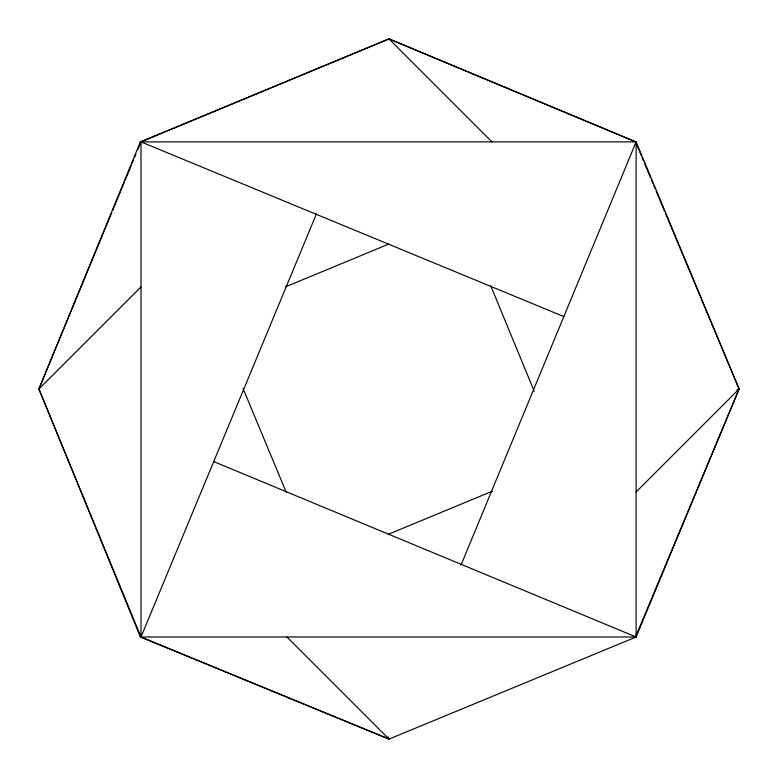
<?xml version="1.0" encoding="UTF-8"?>
<svg xmlns="http://www.w3.org/2000/svg" width="778" height="778" viewBox="0 0 778 778"><rect width="100%" height="100%" fill="white"/><g stroke="black" fill="none" stroke-linecap="round" stroke-linejoin="round"><path stroke-width="1.17" d="M388.066 736.863L389 739.1L141.003 636.997L38.9 389L140.38 141.888L389 38.9L636.112 141.888L739.1 389L636.112 636.997L389 739.1L140.38 636.997L38.9 389L111.76 212.647M112.693 210.4L124.295 182.324M125.219 180.078L131.258 165.471M132.182 163.224L133.573 159.86M134.506 157.613L135.897 154.238M137.755 149.746L140.536 143.006M460.994 565.1L636.112 141.888L140.38 141.888L140.38 144.309M636.112 141.888L636.112 636.997L141.003 636.997L316.413 213.95M635.957 635.879L739.1 389L665.501 213.444M38.9 389L141.013 286.887M636.132 491.968L739.1 389L736.854 389.934M141.003 636.997L141.003 141.888L389 38.9L635.49 141.888M285.614 286.81L388.786 244.078M388.164 534.36L492.435 491.171M141.003 141.888L564.05 316.675M214.028 461.724L636.112 636.997M389 38.9L491.968 141.868M286.887 636.988L389 739.1M636.9 145.233L638.777 149.707M639.711 151.943L641.121 155.299M642.054 157.535L643.464 160.89M644.398 163.127L650.496 177.666M651.429 179.903L652.839 183.258M653.773 185.495L655.183 188.85M656.117 191.087L664.558 211.208M242.999 388.387L286.382 492.591M490.743 285.769L534.214 391.246M140.38 633.36L140.38 636.997"/></g></svg>
